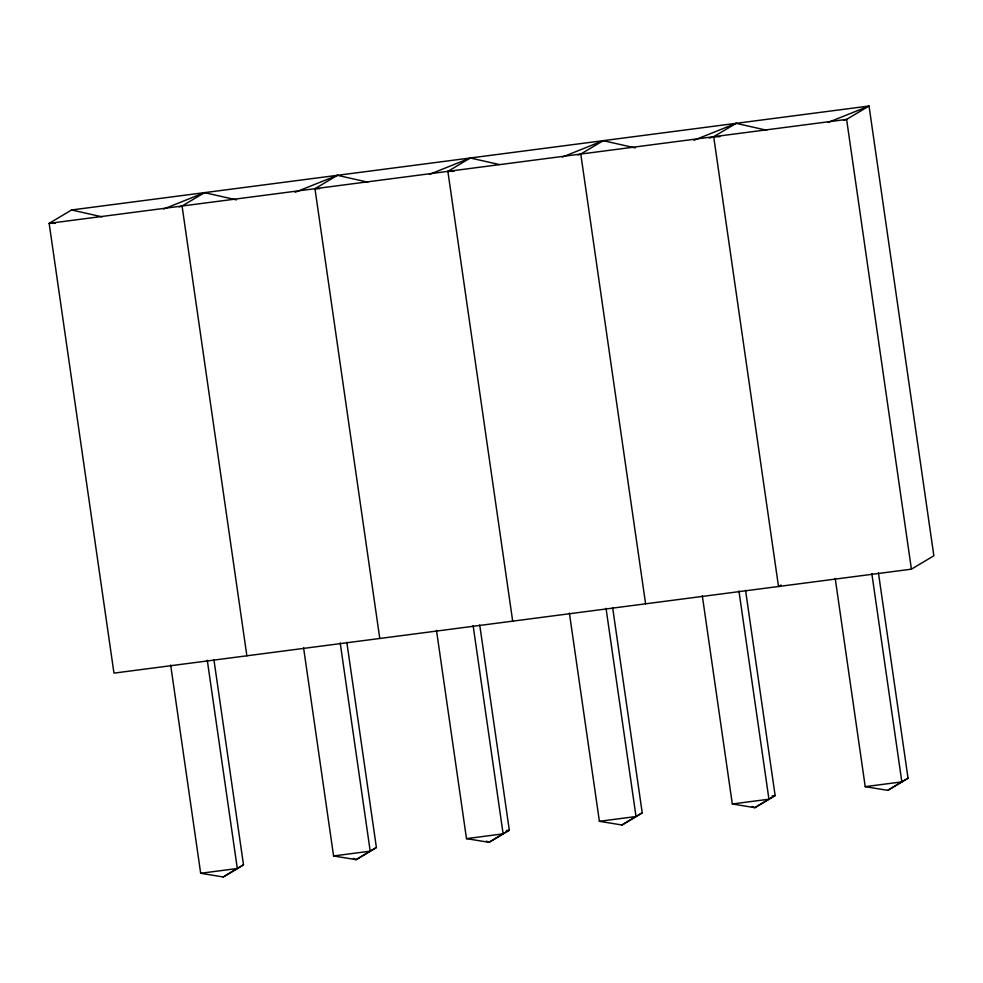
<?xml version="1.0" encoding="UTF-8"?>
<svg xmlns="http://www.w3.org/2000/svg" width="983" height="983" viewBox="0 0 983 983"><rect width="100%" height="100%" fill="white"/><g stroke="black" fill="none" stroke-linecap="round" stroke-linejoin="round"><path stroke-width="1.47" d="M170.661 665.036L200.679 873.285L223.227 876.983L243.489 864.819L213.913 659.618M569.39 613.06L599.397 821.309L621.956 825.007L642.218 812.843L612.642 607.641M835.206 578.409L865.224 786.658L887.772 790.357L908.034 778.192L878.458 572.991M223.227 876.983L243.489 864.819M346.827 642.292L376.391 847.493L356.129 859.658L333.581 855.96L303.575 647.711M621.956 825.007L642.218 812.843M887.772 790.357L908.034 778.192M71.587 209.969L49.15 223.35L113.967 673.122L911.413 569.169L933.85 555.776L869.033 106.017L71.587 209.969L102.085 216.85M179.164 206.946L182.064 206.025L204.489 192.643L236.448 199.856M379.782 638.471L314.965 188.699L337.402 175.318L367.9 182.199M512.684 621.145L447.879 171.374L470.316 157.993L499.364 164.554M577.893 154.97L580.781 154.048L603.218 140.667L635.178 147.88M766.629 130.223L736.132 123.342L713.695 136.723L709.357 138.099M780.994 585.008L778.511 586.495L713.695 136.723L719.814 136.686M376.391 847.493L356.129 859.658L353.401 858.429M163.645 209.023L204.489 192.643M295.146 192.263L337.402 175.318M429.473 174.372L470.316 157.993M562.374 157.047L603.218 140.667M693.875 140.286L736.132 123.342M828.19 122.396L869.033 106.017L846.609 119.398L843.709 120.319M506.368 830.549L509.305 830.168L479.729 624.967M772.196 795.898L775.12 795.517L745.556 590.316M200.679 873.285L237.308 868.505L207.29 660.257M333.581 855.96L370.21 851.18L340.204 642.931M466.495 838.634L503.124 833.854L509.305 830.168L489.043 842.333L466.495 838.634L436.489 630.386M599.397 821.309L636.026 816.529L606.019 608.28M732.31 803.983L768.939 799.204L775.12 795.517L754.858 807.682L732.31 803.983L702.304 595.735M865.224 786.658L901.853 781.878L871.835 573.63M447.879 171.374L453.986 171.337M314.965 188.699L319.549 188.675M55.269 223.313L49.15 223.35L846.609 119.398L911.413 569.169M752.13 806.453L754.858 807.682L768.939 799.204L738.933 590.955M486.315 841.104L489.043 842.333L503.124 833.854L473.118 625.606M580.781 154.048L645.598 603.82M182.064 206.025L246.868 655.796"/></g></svg>
